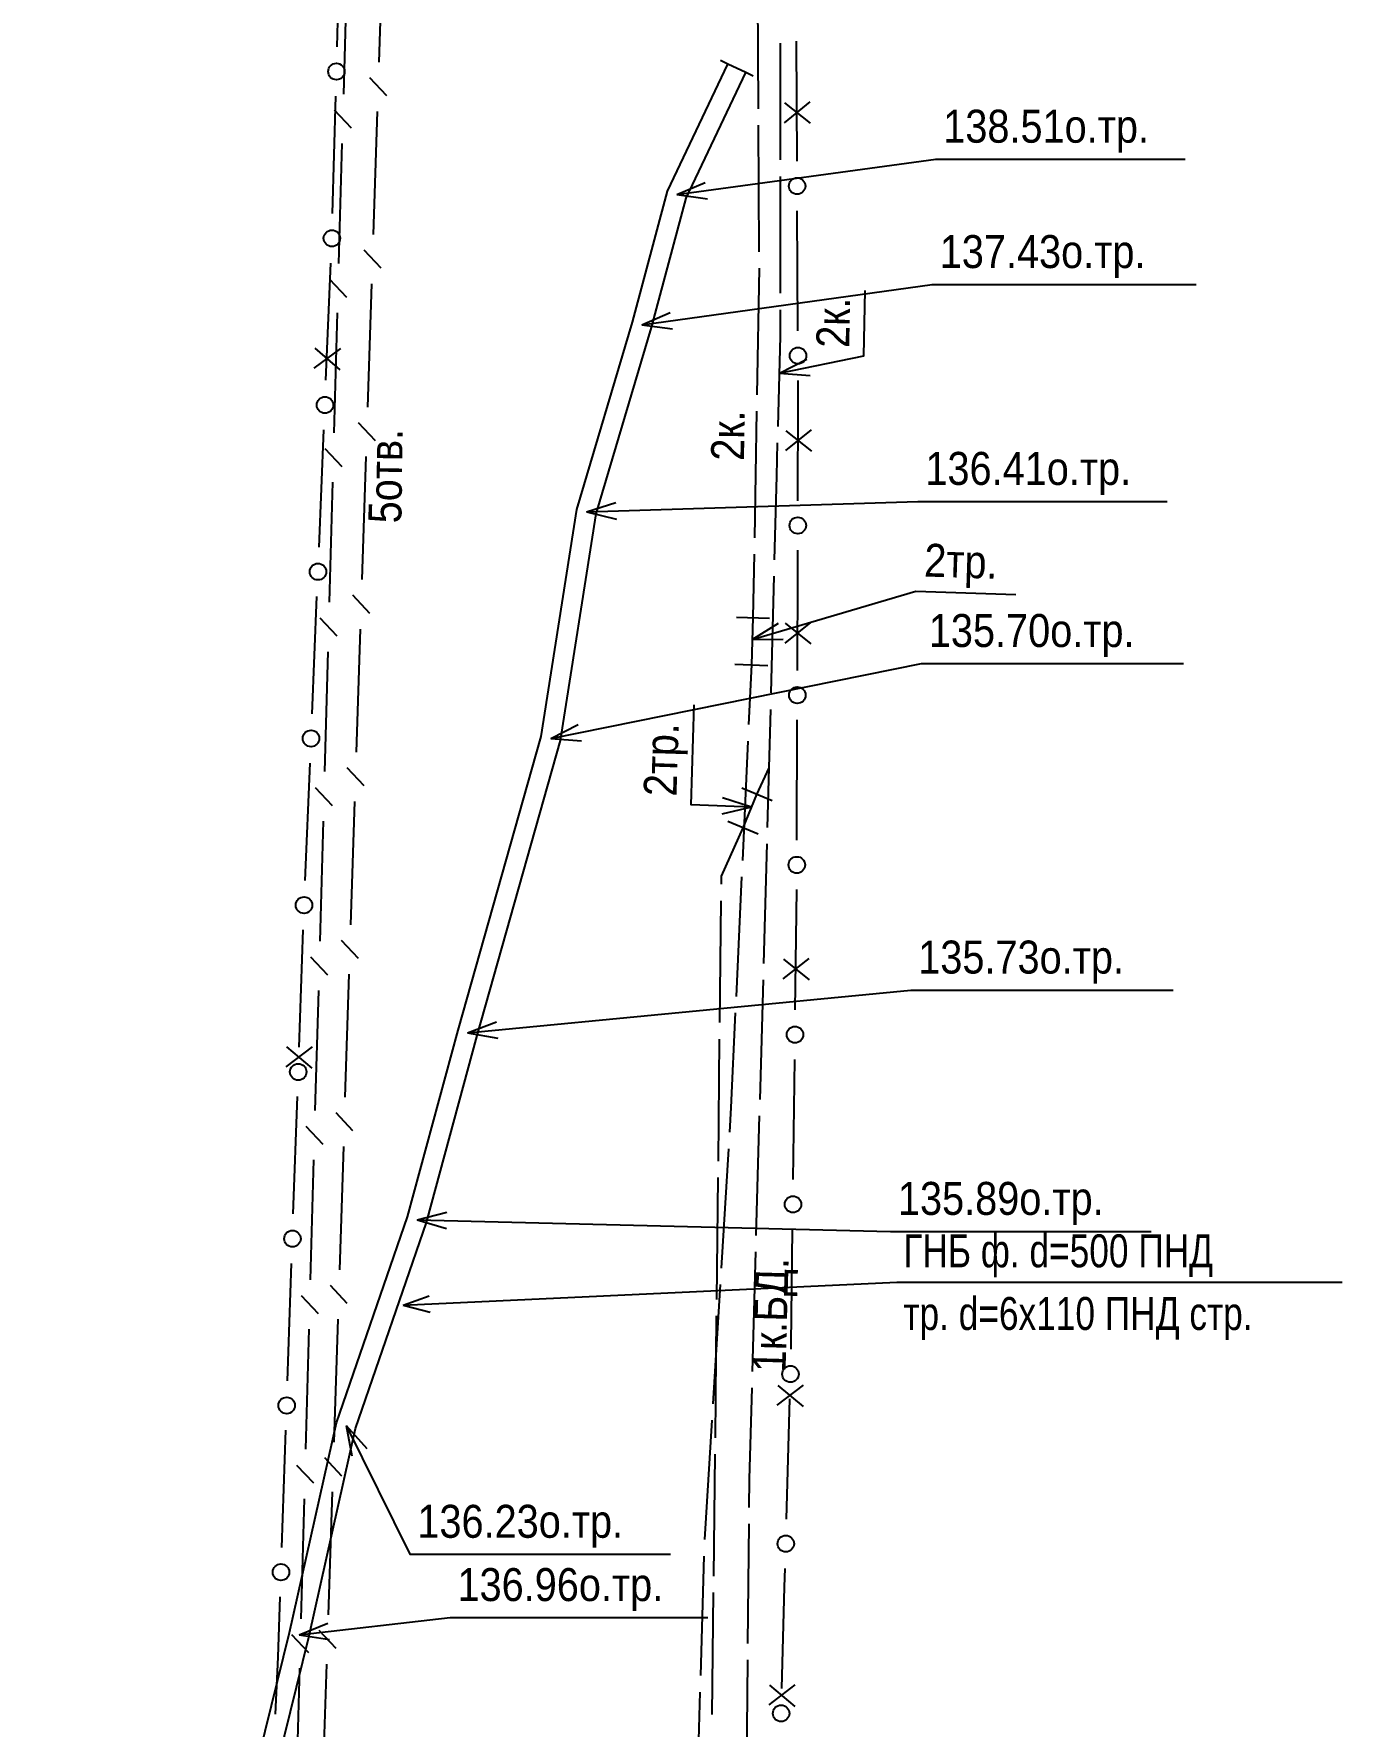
# Model space of a CAD drawing. Header units: metres. Extents: x -3947 to -3704, y 4976 to 6609.
# Drawn here: x -3820.9 to -3781.2, y 5053.5 to 5104.8 of the extents above; entities that cross this region are included whole.
import ezdxf
from ezdxf.enums import TextEntityAlignment as Align

# ---------------------------------------------------------------- set-up
doc = ezdxf.new("R2010")
doc.units = ezdxf.units.M
doc.header["$MEASUREMENT"] = 0
for name, color, linetype, lineweight in [('Кабели', 7, 'Continuous', 25), ('Кабель связи', 7, 'Continuous', 25), ('Кабель электрический', 7, 'Continuous', 25)]:
    doc.layers.add(name, color=color, linetype=linetype, lineweight=lineweight)
doc.styles.add('Style-RUSSIAN_1251', font='RUSSIAN_1251.shx')

msp = doc.modelspace()

# ---------------------------------------------------------------- linework, layer by layer
at = {"layer": 'Кабели', "linetype": 'Continuous'}
for p, q in [((-3811.72, 5104.404), (-3811.626, 5107.962)), ((-3811.854, 5099.346), (-3811.76, 5102.905)), ((-3798.155, 5102.702), (-3797.369, 5102.084)), ((-3798.15, 5102.102), (-3797.374, 5102.734)), ((-3797.746, 5095.787), (-3797.764, 5099.433)), ((-3812.056, 5094.291), (-3811.908, 5097.847)), ((-3812.415, 5094.663), (-3811.611, 5095.258)), ((-3812.392, 5095.263), (-3811.636, 5094.609)), ((-3812.268, 5089.236), (-3812.119, 5092.792)), ((-3798.115, 5092.764), (-3797.333, 5092.14)), ((-3798.114, 5092.164), (-3797.334, 5092.79)), ((-3812.479, 5084.181), (-3812.33, 5087.737)), ((-3798.132, 5086.926), (-3797.35, 5086.302)), ((-3798.131, 5086.326), (-3797.351, 5086.952)), ((-3797.774, 5080.347), (-3797.764, 5083.994)), ((-3812.69, 5079.126), (-3812.541, 5082.682)), ((-3797.824, 5075.201), (-3797.781, 5078.847)), ((-3812.873, 5074.07), (-3812.751, 5077.627)), ((-3798.187, 5076.144), (-3797.401, 5076.762)), ((-3798.182, 5076.744), (-3797.406, 5076.112)), ((-3813.268, 5073.479), (-3812.468, 5074.08)), ((-3813.249, 5074.079), (-3812.488, 5073.43)), ((-3797.885, 5070.055), (-3797.842, 5073.701)), ((-3813.047, 5069.013), (-3812.925, 5072.571)), ((-3813.221, 5063.957), (-3813.099, 5067.514)), ((-3798.369, 5063.216), (-3797.573, 5063.822)), ((-3798.355, 5063.816), (-3797.589, 5063.173)), ((-3798.09, 5059.764), (-3797.99, 5063.41)), ((-3813.395, 5058.9), (-3813.272, 5062.458)), ((-3798.62, 5054.125), (-3797.824, 5054.732)), ((-3798.606, 5054.725), (-3797.84, 5054.082))]:
    msp.add_line(p, q, dxfattribs=at)
at = {"layer": 'Кабели', "linetype": 'Continuous', "flags": 128}
for points in [[(-3797.771, 5100.933), (-3797.788, 5104.556), (-3797.788, 5104.579)], [(-3797.745, 5090.64), (-3797.736, 5093.651), (-3797.739, 5094.287)], [(-3797.76, 5085.494), (-3797.751, 5088.528), (-3797.749, 5089.14)], [(-3797.948, 5064.909), (-3797.944, 5065.066), (-3797.903, 5068.555)], [(-3798.232, 5054.62), (-3798.147, 5057.71), (-3798.132, 5058.265)], [(-3813.585, 5053.845), (-3813.509, 5055.576), (-3813.446, 5057.401)]]:
    msp.add_lwpolyline(points, dxfattribs=at)
at = {"layer": 'Кабели', "linetype": 'Continuous'}
for centre in [(-3811.74, 5103.654), (-3797.767, 5100.183), (-3811.877, 5098.597), (-3797.743, 5095.037), (-3812.088, 5093.542), (-3797.747, 5089.89), (-3812.299, 5088.487), (-3797.762, 5084.744), (-3812.51, 5083.432), (-3797.777, 5079.597), (-3812.721, 5078.377), (-3797.833, 5074.451), (-3812.899, 5073.32), (-3797.894, 5069.305), (-3813.073, 5068.264), (-3797.969, 5064.159), (-3813.247, 5063.207), (-3798.111, 5059.015), (-3813.421, 5058.151), (-3798.253, 5053.87)]:
    msp.add_circle(centre, 0.25, dxfattribs=at)
at = {"layer": 'Кабель связи', "linetype": 'Continuous'}
for p, q in [((-3811.427, 5106.61), (-3811.529, 5102.972)), ((-3810.448, 5103.943), (-3810.387, 5105.809)), ((-3799.87, 5103.882), (-3800.096, 5103.989)), ((-3799.328, 5103.625), (-3799.87, 5103.882)), ((-3810.216, 5102.92), (-3810.728, 5103.467)), ((-3799.102, 5103.517), (-3799.328, 5103.624)), ((-3811.807, 5102.495), (-3811.292, 5101.95)), ((-3810.618, 5098.711), (-3810.497, 5102.444)), ((-3811.571, 5101.473), (-3811.672, 5097.836)), ((-3801.416, 5099.921), (-3800.558, 5100.291)), ((-3801.416, 5099.921), (-3800.49, 5099.795)), ((-3810.387, 5097.688), (-3810.899, 5098.235)), ((-3811.951, 5097.358), (-3811.436, 5096.814)), ((-3810.789, 5093.48), (-3810.667, 5097.212)), ((-3811.714, 5096.336), (-3811.816, 5092.699)), ((-3802.476, 5095.977), (-3801.619, 5096.348)), ((-3802.476, 5095.977), (-3801.55, 5095.853)), ((-3810.557, 5092.456), (-3811.069, 5093.003)), ((-3812.094, 5092.221), (-3811.579, 5091.677)), ((-3810.959, 5088.248), (-3810.838, 5091.98)), ((-3811.858, 5091.199), (-3811.959, 5087.562)), ((-3804.153, 5090.305), (-3803.261, 5090.583)), ((-3804.153, 5090.305), (-3803.246, 5090.083)), ((-3810.728, 5087.225), (-3811.24, 5087.772)), ((-3812.238, 5087.085), (-3811.723, 5086.54)), ((-3811.13, 5083.016), (-3811.008, 5086.749)), ((-3812.001, 5086.063), (-3812.103, 5082.425)), ((-3805.239, 5083.43), (-3804.406, 5083.854)), ((-3805.239, 5083.43), (-3804.307, 5083.363)), ((-3810.898, 5081.993), (-3811.41, 5082.54)), ((-3812.381, 5081.948), (-3811.866, 5081.403)), ((-3811.3, 5077.785), (-3811.179, 5081.517)), ((-3812.145, 5080.926), (-3812.246, 5077.289)), ((-3811.069, 5076.762), (-3811.581, 5077.309)), ((-3812.525, 5076.811), (-3812.01, 5076.267)), ((-3811.471, 5072.553), (-3811.349, 5076.286)), ((-3812.288, 5075.789), (-3812.39, 5072.152)), ((-3807.76, 5074.502), (-3806.888, 5074.838)), ((-3807.76, 5074.502), (-3806.84, 5074.34)), ((-3811.239, 5071.53), (-3811.751, 5072.077)), ((-3812.668, 5071.674), (-3812.153, 5071.13)), ((-3811.641, 5067.322), (-3811.52, 5071.054)), ((-3812.432, 5070.652), (-3812.533, 5067.015)), ((-3809.293, 5068.84), (-3808.387, 5069.068)), ((-3809.293, 5068.84), (-3808.399, 5068.568)), ((-3811.41, 5066.298), (-3811.922, 5066.845)), ((-3812.812, 5066.538), (-3812.297, 5065.993)), ((-3809.711, 5066.246), (-3808.924, 5066.534)), ((-3809.711, 5066.246), (-3808.9, 5066.034)), ((-3811.812, 5062.09), (-3811.69, 5065.822)), ((-3812.575, 5065.516), (-3812.677, 5061.878)), ((-3811.446, 5062.595), (-3811.27, 5061.678)), ((-3811.446, 5062.595), (-3810.822, 5061.9)), ((-3812.955, 5061.401), (-3812.44, 5060.856)), ((-3811.58, 5061.067), (-3812.092, 5061.614)), ((-3812.719, 5060.379), (-3812.82, 5056.742)), ((-3811.982, 5056.858), (-3811.861, 5060.591)), ((-3812.869, 5056.253), (-3812.003, 5056.604)), ((-3813.099, 5056.264), (-3812.584, 5055.72)), ((-3812.869, 5056.253), (-3811.946, 5056.107)), ((-3811.751, 5055.835), (-3812.263, 5056.382)), ((-3812.862, 5055.242), (-3812.964, 5051.605)), ((-3812.153, 5051.627), (-3812.031, 5055.359))]:
    msp.add_line(p, q, dxfattribs=at)
at = {"layer": 'Кабель связи', "linetype": 'Continuous', "flags": 128}
for points in [[(-3820.916, 5035.526), (-3820.296, 5036.746), (-3818.672, 5040.603), (-3816.599, 5045.35), (-3814.447, 5051.118), (-3813.161, 5056.322), (-3811.735, 5062.677), (-3809.58, 5068.928), (-3808.049, 5074.582), (-3805.533, 5083.494), (-3804.446, 5090.371), (-3802.765, 5096.058), (-3801.699, 5100.025), (-3799.87, 5103.882)], [(-3820.382, 5035.254), (-3819.752, 5036.494), (-3818.12, 5040.367), (-3816.043, 5045.124), (-3813.873, 5050.94), (-3812.577, 5056.184), (-3811.157, 5062.513), (-3809.006, 5068.752), (-3807.471, 5074.422), (-3804.945, 5083.366), (-3803.86, 5090.239), (-3802.187, 5095.896), (-3801.133, 5099.817), (-3799.328, 5103.625)], [(-3801.416, 5099.921), (-3793.561, 5100.996), (-3786.001, 5100.996)], [(-3802.476, 5095.977), (-3793.668, 5097.195), (-3785.669, 5097.195)], [(-3804.153, 5090.305), (-3794.103, 5090.62), (-3786.544, 5090.62)], [(-3805.239, 5083.43), (-3793.999, 5085.705), (-3786.05, 5085.705)], [(-3807.76, 5074.502), (-3794.32, 5075.803), (-3786.364, 5075.803)], [(-3809.293, 5068.84), (-3794.936, 5068.485), (-3787.03, 5068.485)], [(-3809.711, 5066.246), (-3794.747, 5066.946), (-3781.238, 5066.946)], [(-3811.446, 5062.595), (-3809.51, 5058.694), (-3801.603, 5058.694)], [(-3812.869, 5056.253), (-3808.293, 5056.776), (-3800.471, 5056.776)]]:
    msp.add_lwpolyline(points, dxfattribs=at)
at = {"layer": 'Кабель электрический', "linetype": 'Continuous'}
for p, q in [((-3798.974, 5106.36), (-3798.951, 5102.524)), ((-3798.273, 5100.973), (-3798.272, 5104.514)), ((-3798.948, 5102.024), (-3798.924, 5098.187)), ((-3798.273, 5096.932), (-3798.273, 5100.473)), ((-3798.921, 5097.687), (-3798.988, 5093.851)), ((-3798.302, 5094.505), (-3797.471, 5094.931)), ((-3798.302, 5094.505), (-3797.37, 5094.442)), ((-3798.997, 5093.351), (-3799.064, 5089.515)), ((-3799.073, 5089.015), (-3799.106, 5087.097)), ((-3798.555, 5084.813), (-3798.463, 5088.353)), ((-3799.606, 5087.114), (-3798.606, 5087.08)), ((-3799.128, 5086.429), (-3798.337, 5086.925)), ((-3799.128, 5086.429), (-3798.194, 5086.446)), ((-3799.654, 5085.68), (-3798.654, 5085.646)), ((-3799.154, 5085.663), (-3799.238, 5083.852)), ((-3798.614, 5082.543), (-3798.568, 5084.313)), ((-3799.261, 5083.353), (-3799.429, 5079.732)), ((-3798.986, 5081.736), (-3798.614, 5082.543)), ((-3798.664, 5080.731), (-3798.614, 5082.543)), ((-3799.147, 5081.349), (-3800.036, 5081.635)), ((-3798.524, 5081.544), (-3799.448, 5081.928)), ((-3799.147, 5081.349), (-3800.056, 5081.135)), ((-3798.946, 5080.528), (-3799.87, 5080.912)), ((-3798.778, 5076.608), (-3798.678, 5080.232)), ((-3799.452, 5079.232), (-3799.62, 5075.611)), ((-3800.111, 5074.815), (-3800.071, 5078.511)), ((-3798.892, 5072.485), (-3798.792, 5076.109)), ((-3800.157, 5070.619), (-3800.117, 5074.315)), ((-3799.006, 5068.362), (-3798.906, 5071.986)), ((-3799.853, 5070.992), (-3800.075, 5067.373)), ((-3800.203, 5066.423), (-3800.162, 5070.119)), ((-3799.121, 5064.239), (-3799.02, 5067.863)), ((-3800.105, 5066.874), (-3800.327, 5063.256)), ((-3800.248, 5062.227), (-3800.208, 5065.923)), ((-3800.357, 5062.757), (-3800.579, 5059.138)), ((-3800.294, 5058.031), (-3800.254, 5061.727)), ((-3799.258, 5055.992), (-3799.224, 5059.616)), ((-3800.596, 5058.639), (-3800.703, 5055.015)), ((-3800.34, 5053.835), (-3800.299, 5057.531)), ((-3799.297, 5051.867), (-3799.263, 5055.492)), ((-3800.718, 5054.515), (-3800.825, 5050.892))]:
    msp.add_line(p, q, dxfattribs=at)
at = {"layer": 'Кабель электрический', "linetype": 'Continuous', "flags": 128}
for points in [[(-3798.302, 5094.505), (-3795.743, 5095.033), (-3795.705, 5097.016)], [(-3798.345, 5092.892), (-3798.273, 5095.63), (-3798.273, 5096.432)], [(-3798.45, 5088.852), (-3798.384, 5091.383), (-3798.358, 5092.392)], [(-3799.128, 5086.429), (-3794.167, 5087.901), (-3791.134, 5087.801)], [(-3799.106, 5087.097), (-3799.154, 5085.663)], [(-3799.147, 5081.349), (-3800.985, 5081.423), (-3800.89, 5084.456)], [(-3799.408, 5080.72), (-3798.986, 5081.736)], [(-3800.066, 5079.011), (-3800.063, 5079.252), (-3799.408, 5080.72)], [(-3799.644, 5075.111), (-3799.777, 5072.238), (-3799.823, 5071.491)], [(-3799.219, 5060.116), (-3799.211, 5060.972), (-3799.134, 5063.74)]]:
    msp.add_lwpolyline(points, dxfattribs=at)

# ---------------------------------------------------------------- texts
at = {"layer": 'Кабели', "linetype": 'Continuous', "style": 'Style-RUSSIAN_1251', "width": 0.899998}
msp.add_text('1к.БД.', height=1, rotation=88.4165, dxfattribs=at).set_placement((-3798.12, 5064.206))
at = {"layer": 'Кабель связи', "linetype": 'Continuous', "style": 'Style-RUSSIAN_1251'}
for s, width, p in [('138.51о.тр.', 0.9, (-3793.336, 5102.496)), ('137.43о.тр.', 0.9, (-3793.443, 5098.695)), ('136.41о.тр.', 0.9, (-3793.878, 5092.12)), ('135.70о.тр.', 0.9, (-3793.774, 5087.205)), ('135.73о.тр.', 0.9, (-3794.095, 5077.303)), ('135.89о.тр.', 0.9, (-3794.711, 5069.985)), ('ГНБ ф. d=500 ПНД ', 0.8, (-3794.547, 5068.396)), ('тр. d=6х110 ПНД стр.', 0.8, (-3794.547, 5066.496)), ('136.23о.тр.', 0.9, (-3809.285, 5060.194)), ('136.96о.тр.', 0.9, (-3808.068, 5058.276))]:
    msp.add_text(s, height=1, dxfattribs=dict(at, width=width)).set_placement(p, align=Align.TOP_LEFT)
at = {"layer": 'Кабель связи', "linetype": 'Continuous', "style": 'Style-RUSSIAN_1251', "width": 0.899998}
msp.add_text('5отв.', height=1, rotation=89.1636, dxfattribs=at).set_placement((-3809.772, 5089.949))
at = {"layer": 'Кабель электрический', "linetype": 'Continuous', "style": 'Style-RUSSIAN_1251', "width": 0.899998}
for s, rotation, p in [('2к.', 88.8776, (-3797.189, 5095.286)), ('2тр.', 358.1212, (-3793.894, 5089.343)), ('2тр.', 88.1973, (-3802.427, 5081.694))]:
    msp.add_text(s, height=1, rotation=rotation, dxfattribs=at).set_placement(p, align=Align.TOP_LEFT)
msp.add_text('2к.', height=1, rotation=88.9986, dxfattribs=at).set_placement((-3799.381, 5091.844))

doc.saveas('drawing.dxf')
